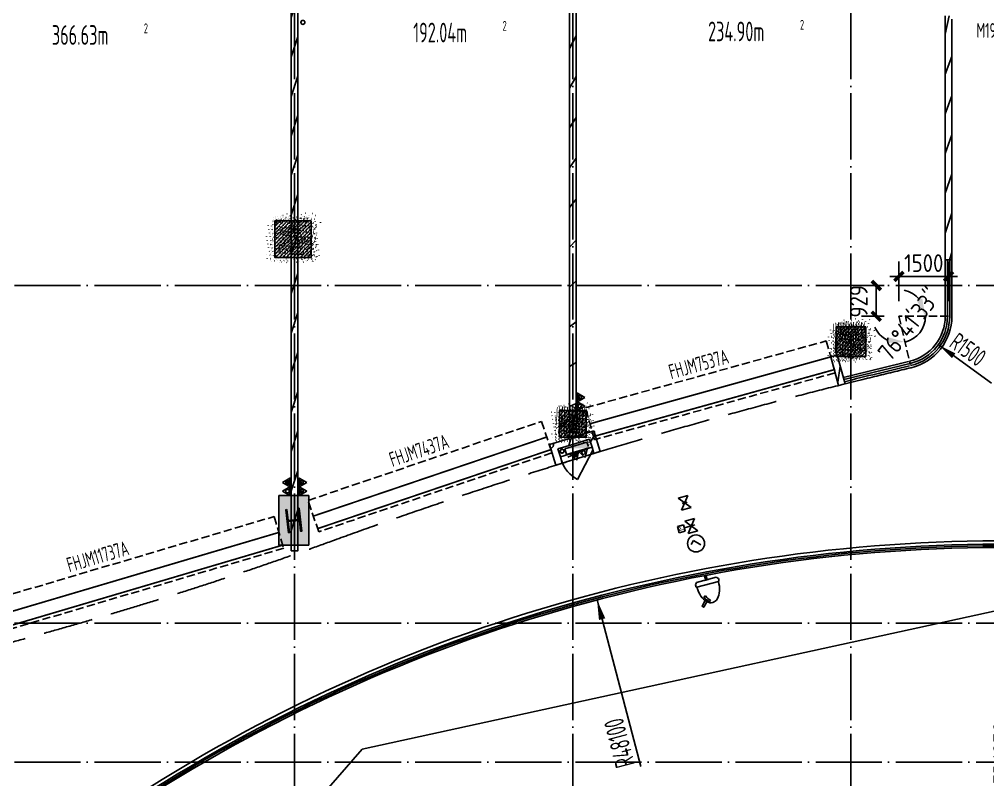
# Model space of a CAD drawing. Header units: inches. Extents: x 0 to 1813292486, y 0 to 3473589894.
# Drawn here: x 600651073 to 600680315, y 3473256286 to 3473279259 of the extents above; entities that cross this region are included whole.
import ezdxf
from ezdxf.enums import TextEntityAlignment as Align

# ---------------------------------------------------------------- set-up
doc = ezdxf.new("R2010")
doc.units = ezdxf.units.IN
doc.header["$LTSCALE"] = 1000
doc.header["$MEASUREMENT"] = 0
for name, pattern in [('AX-MALL-DIM-P02$0$DASH', [0.35, 0.25, -0.1]), ('AX-MALL-GIRD-200$0$DOTE', [2.4200000000000004, 2, -0.2, 0.02, -0.2]), ('AX-MALL-WALL-P02-QT$0$Ax-Dxs-Wall-P01-150$0$DASH', [0.35, 0.25, -0.1]), ('AX-MALL-WALL-P02-QT$0$DASH', [0.35, 0.25, -0.1])]:
    doc.linetypes.add(name, pattern=pattern)
for name, color, linetype in [('A-Anno-Note', 241, 'Continuous'), ('AX-MALL-DIM-P02$0$A-Anno-Dims', 3, 'Continuous'), ('AX-MALL-DIM-P02$0$A-Detl-Patt', 8, 'Continuous'), ('AX-MALL-DIM-P02$0$A-Detl-Thin', 131, 'Continuous'), ('AX-MALL-GIRD-200$0$A-Grid', 222, 'AX-MALL-GIRD-200$0$DOTE'), ('AX-MALL-P02-200$0$A-Anno-Note', 241, 'Continuous'), ('AX-MALL-WALL-P02$0$A-Anno-Note', 241, 'Continuous'), ('AX-MALL-WALL-P02-QT$0$A-Curt', 151, 'Continuous'), ('AX-MALL-WALL-P02-QT$0$A-Detl-Fine', 152, 'Continuous'), ('AX-MALL-WALL-P02-QT$0$A-Detl-Thin', 131, 'Continuous'), ('AX-MALL-WALL-P02-QT$0$A-Hdrl', 31, 'Continuous'), ('AX-MALL-WALL-P02-QT$0$A-Wall', 2, 'Continuous'), ('AX-MALL-WALL-P02-QT$0$A-Wall-Patt', 13, 'Continuous'), ('AX-MALL-WALL-P02-QT$0$A-Wind', 4, 'Continuous'), ('AX-MALL-WORD-P02$0$A-Spac-Iden', 231, 'Continuous'), ('AX-MALL-WORD-P02$0$A-Wind-Iden', 11, 'Continuous'), ('AX-MALL-ZTKD-P02$0$A-Anno-Dims', 3, 'Continuous'), ('AX-MALL-ZTKD-P02$0$A-Anno-Note', 241, 'Continuous'), ('AX-MALL-ZTKD-P02$0$A-Detl-Patt', 8, 'Continuous'), ('AX-MALL-ZTKD-P02$0$A-Detl-Thin', 131, 'Continuous'), ('PX-MALL-P02-LG$0$$8$P-Pipe-Risr', 7, 'Continuous'), ('PX-MALL-P02-LG$0$$8$P-Pipe-Risr-Arch', 6, 'Continuous'), ('PX-MALL-P02-LG$0$$8$P-Pipe-Risr-W100', 6, 'Continuous'), ('PX-MALL-P02-LG$0$P-Airr-Pipe', 140, 'Continuous'), ('PX-MALL-P02-LG$0$P-Dims', 2, 'Continuous'), ('PX-MALL-P02-LG$0$P-Exsh', 31, 'Continuous'), ('PX-MALL-P02-LG$0$P-Hydt-Boxx', 221, 'Continuous'), ('PX-MALL-P02-LG$0$P-Hydt-Pipe', 221, 'Continuous'), ('PX-MALL-P02-LG$0$P-Pipe-Risr', 7, 'Continuous'), ('PX-MALL-P02-LG$0$P-Pipe-Risr-Arch', 6, 'Continuous'), ('PX-MALL-P02-LG$0$P-Pipe-Risr-W100', 6, 'Continuous'), ('PX-MALL-P02-LG$0$P-Pipe-Risr-W50', 6, 'Continuous'), ('PX-MALL-P02-LG$0$P-Sprl-Anno', 150, 'Continuous'), ('PX-MALL-P02-LG$0$P-WatS', 3, 'Continuous'), ('PX-MALL-P02-LG$0$PX-42#-XHS-P02$0$AUDIT_I_211020105937-10', 61, 'Continuous'), ('PX-MALL-P02-LG$0$PX-42#-XHS-P02$0$AUDIT_I_211020105937-8', 51, 'Continuous'), ('PX-MALL-P02-LG$0$PX-42#-XHS-P02$0$AUDIT_I_211020105937-9', 61, 'Continuous'), ('SX-MALL-WALL-R-2F~3F$0$S-COLU-LSZ', 30, 'Continuous'), ('SX-MALL-WALL-R-2F~3F$0$S-PATT-BMCO', 7, 'Continuous'), ('SX-MALL-WALL-R-2F~3F$0$S-STEL', 111, 'Continuous'), ('SX-MALL-WALL-R-BZ$0$S-COLU', 30, 'Continuous'), ('SX-MALL-WALL-R-BZ$0$S-PATT-WALL', 83, 'Continuous')]:
    doc.layers.add(name, color=color, linetype=linetype)
doc.styles.add('AX-MALL-DIM-P02$0$_TCH_DIM', font='gbenor.shx')
doc.styles.add('AX-MALL-DIM-P02$0$_TCH_DIM_T3', font='gbenor.shx')
doc.styles.add('AX-MALL-WORD-P02$0$_TCH_SPACE', font='gbenor.shx', dxfattribs={"bigfont": 'gbcbig.shx'})
doc.styles.add('AX-MALL-WORD-P02$0$_TCH_WINDOW', font='gbenor.shx', dxfattribs={"bigfont": 'gbcbig.shx'})
doc.styles.add('AX-MALL-ZTKD-P02$0$_TCH_DIM', font='gbenor.shx')
doc.styles.add('AX-MALL-ZTKD-P02$0$_TCH_DIM_T3', font='gbenor.shx')
doc.styles.add('PX-MALL-P02-LG$0$$8$jzfz', font='gbenor.shx', dxfattribs={"bigfont": 'gbcbig.shx'})
doc.styles.add('PX-MALL-P02-LG$0$jzfz', font='gbenor.shx', dxfattribs={"bigfont": 'gbcbig.shx'})
doc.styles.add('PX-MALL-P02-LG$0$PX-42#-XHS-P02$0$STANDARD', font='gbenor.shx', dxfattribs={"bigfont": 'gbcbig.shx'})
doc.dimstyles.new('AX-MALL-DIM-P02$0$_TCH_ARCH&&180', dxfattribs={"dimtxt": 535.5, "dimasz": 270, "dimexe": 450, "dimexo": 450, "dimgap": 137.25, "dimtad": 1, "dimdec": 0, "dimzin": 0, "dimdsep": 46, "dimtxsty": 'AX-MALL-DIM-P02$0$_TCH_DIM_T3', "dimblk": 'AX-MALL-DIM-P02$0$_ArchTick', "dimcen": 0.09, "dimclrt": 7, "dimazin": 2, "dimtfac": 1, "dimtdec": 0, "dimtix": 1, "dimtmove": 2, "dimatfit": 3, "dimfxl": 500, "dimtolj": 1, "dimtzin": 0, "dimarcsym": 0})
doc.dimstyles.new('AX-MALL-DIM-P02$0$_TCH_ARROW&&180', dxfattribs={"dimtxt": 535.5, "dimasz": 540, "dimexe": 450, "dimexo": 450, "dimgap": 137.25, "dimtad": 1, "dimdec": 0, "dimzin": 0, "dimdsep": 46, "dimtxsty": 'AX-MALL-DIM-P02$0$_TCH_DIM_T3', "dimcen": 0.09, "dimclrt": 7, "dimaunit": 1, "dimadec": 3, "dimazin": 2, "dimtfac": 1, "dimtdec": 0, "dimtix": 1, "dimtmove": 2, "dimatfit": 3, "dimfxl": 500, "dimtolj": 1, "dimtzin": 0, "dimarcsym": 0})
doc.dimstyles.new('AX-MALL-ZTKD-P02$0$_TCH_ARCH&&180', dxfattribs={"dimtxt": 535.5, "dimasz": 270, "dimexe": 450, "dimexo": 450, "dimgap": 137.25, "dimtad": 1, "dimdec": 0, "dimzin": 0, "dimdsep": 46, "dimtxsty": 'AX-MALL-ZTKD-P02$0$_TCH_DIM_T3', "dimblk": 'AX-MALL-ZTKD-P02$0$_ArchTick', "dimcen": 0.09, "dimclrt": 7, "dimazin": 2, "dimtfac": 1, "dimtdec": 0, "dimtix": 1, "dimtmove": 2, "dimatfit": 3, "dimfxl": 500, "dimtolj": 1, "dimtzin": 0, "dimarcsym": 0})
pattern_1 = [(24.56816130816271, (600578611.2237192, 3473080110.365553), (-31.18316059493327, 68.21004687955141), []), (29.56816130816269, (600578611.2237192, 3473080110.365553), (97.53445421719282, -46.37920051396389), [11.25, -123.75]), (334.5681613081628, (600578611.2237192, 3473080110.365553), (19.88439777927527, 112.9961142827297), [9, -99]), (80.01956130816268, (600578619.3515904, 3473080106.50062), (117.4189029658641, 66.61682168402376), [9.5610285, -105.1713168]), (25.75236130816271, (600578621.6965042, 3473080138.478197), (141.3476152528434, -79.15081592627133), [16.875, -185.625]), (76.20376130816268, (600578633.4754679, 3473080131.882288), (182.3878362876093, 87.98253897351975), [14.3415432, -157.75695]), (330.7523613081627, (600578621.6965042, 3473080138.478197), (182.3877676281842, 87.98268140648725), [13.49999999999997, -148.4999999999995]), (0.5681613081627113, (600578633.1346302, 3473080126.213644), (62.82047319493842, -87.84980448085341), [11.24999999999997, -123.7499999999997]), (305.5681613081627, (600578633.1346302, 3473080126.213644), (72.17288941707483, 89.18848104565322), [8.999999999999966, -98.99999999999973]), (51.01956130816269, (600578638.3696649, 3473080118.892823), (134.9933625472827, 1.338571315216136), [9.561028499999967, -105.1713167999997]), (17.06816130816274, (600578611.2237192, 3473080110.365553), (19.14085715648196, 46.15589493569758), [0.75, -97.8, 0.75, -100.5, 0.75, -99.375]), (347.0681613081627, (600578611.2237192, 3473080110.365553), (57.63084700165395, 41.66442755963357), [0.7499999999999979, -57.29999999999986, 0.7499999999999979, -95.54999999999973, 0.7499999999999979, -37.87499999999986]), (307.0681613081626, (600578579.8781208, 3473080122.042708), (73.85474000760384, -31.12342332406966), [0.75, -37.5, 0.75, -117, 0.75, -155.25]), (297.0681613081627, (600578565.8217986, 3473080127.2791), (87.21641676177077, -16.46683783357052), [0.75, -48.75, 0.75, -77.69999999999999, 0.75, -110.25])]
pattern_2 = [(45, (0, 359.0227), (-353.55353201463, 353.55353201463), [])]

# ---------------------------------------------------------------- blocks, each defined once
blk = doc.blocks.new('AX-MALL-WORD-P02')
at = {"layer": 'AX-MALL-WORD-P02$0$A-Spac-Iden', "style": 'AX-MALL-WORD-P02$0$_TCH_SPACE', "width": 0.7}
for s, height, rotation, p in [('366.63m', 595, 339.5681613092246, (600473957.1516538, 3473108928.70833)), ('2', 297.5, 339.5681613092246, (600476681.3155657, 3473108287.374752)), ('192.04m', 595, 339.5681613092246, (600484208.4996033, 3473105188.515424)), ('2', 297.5, 339.5681613092246, (600486858.3211889, 3473104574.876544)), ('234.90m', 595, 339.5681613093329, (600492563.8560042, 3473102110.468066)), ('2', 297.5, 339.5681613093329, (600495288.0199162, 3473101469.134488))]:
    blk.add_text(s, height=height, rotation=rotation, dxfattribs=at).set_placement(p)
at = {"layer": 'AX-MALL-WORD-P02$0$A-Wind-Iden', "style": 'AX-MALL-WORD-P02$0$_TCH_WINDOW', "width": 0.7}
for s, rotation, p in [('M1923A', 339.5681612436399, (600500198.6557975, 3473099379.034021)), ('FHJM11737A', 356.0524940660903, (600468888.9859537, 3473093802.107877)), ('FHJM7437A', 358.2929080441266, (600479142.7934662, 3473093379.853676)), ('FHJM7537A', 355.0993156417759, (600487958.6264551, 3473092924.853156))]:
    blk.add_text(s, height=446.25, rotation=rotation, dxfattribs=at).set_placement(p)
blk = doc.blocks.new('AX-MALL-GIRD-200')
at = {"layer": 'AX-MALL-GIRD-200$0$A-Grid'}
for p, q in [((600239047.6805397, 3473188679.873316), (600596943.6846381, 3473055353.110034)), ((600235486.9336561, 3473179121.574219), (600593382.9377552, 3473045794.810937)), ((600234020.7437632, 3473175185.804002), (600591916.7478616, 3473041859.04072)), ((600450894.6051974, 3473026022.376194), (600489624.1441464, 3473129986.103275)), ((600458766.1456304, 3473023089.996408), (600497495.6845796, 3473127053.723489)), ((600466637.686063, 3473020157.616622), (600505367.2250125, 3473124121.343704))]:
    blk.add_line(p, q, dxfattribs=at)
blk = doc.blocks.new('*U88')
at = {"layer": 'AX-MALL-WALL-P02-QT$0$A-Detl-Fine', "color": 152, "linetype": 'AX-MALL-WALL-P02-QT$0$Ax-Dxs-Wall-P01-150$0$DASH'}
blk.add_lwpolyline([(-999.999999983096, 12537.67267145333), (-999.9999999776766, 4992.366239467508), (1.859814346971689e-08, 4992.366239463783), (1.317869191552745e-08, 12537.67267145706)], close=True, dxfattribs=at)
at = {"layer": 'AX-MALL-WALL-P02-QT$0$A-Detl-Thin', "linetype": 'AX-MALL-WALL-P02-QT$0$Ax-Dxs-Wall-P01-150$0$DASH', "const_width": 49.99999999999998}
for points in [[(-899.9999999814019, 4992.366239463783), (-899.9999999868213, 12537.67267144961)], [(-499.9999999776766, 4992.366239467508), (-499.999999983096, 12537.67267145333)]]:
    blk.add_lwpolyline(points, dxfattribs=at)
blk = doc.blocks.new('*U126')
at = {"layer": 'AX-MALL-WALL-P02-QT$0$A-Detl-Fine', "color": 152, "linetype": 'AX-MALL-WALL-P02-QT$0$Ax-Dxs-Wall-P01-150$0$DASH'}
blk.add_lwpolyline([(-999.9999999823509, 12737.67267114714), (-999.9999999765347, 5298.880639331742), (1.97400140677928e-08, 5298.880639328017), (1.392379544995492e-08, 12737.67267115086)], close=True, dxfattribs=at)
at = {"layer": 'AX-MALL-WALL-P02-QT$0$A-Detl-Thin', "linetype": 'AX-MALL-WALL-P02-QT$0$Ax-Dxs-Wall-P01-150$0$DASH', "const_width": 49.99999999999998}
for points in [[(-899.99999998026, 5298.880639328017), (-899.9999999860762, 12737.67267114341)], [(-499.9999999765347, 5298.880639331742), (-499.9999999823509, 12737.67267114714)]]:
    blk.add_lwpolyline(points, dxfattribs=at)
blk = doc.blocks.new('*U89')
at = {"layer": 'AX-MALL-WALL-P02-QT$0$A-Detl-Fine', "color": 152, "linetype": 'AX-MALL-WALL-P02-QT$0$Ax-Dxs-Wall-P01-150$0$DASH'}
blk.add_lwpolyline([(-999.9999999692697, 16249.18230409234), (-999.9999999794891, 4505.839607427128), (1.678563421592116e-08, 4505.839607423402), (2.700505774555495e-08, 16249.18230409606)], close=True, dxfattribs=at)
at = {"layer": 'AX-MALL-WALL-P02-QT$0$A-Detl-Thin', "linetype": 'AX-MALL-WALL-P02-QT$0$Ax-Dxs-Wall-P01-150$0$DASH', "const_width": 49.99999999999998}
for points in [[(-899.9999999832144, 4505.839607423402), (-899.9999999729949, 16249.18230408861)], [(-499.9999999794891, 4505.839607427128), (-499.9999999692697, 16249.18230409234)]]:
    blk.add_lwpolyline(points, dxfattribs=at)
blk = doc.blocks.new('SX-MALL-WALL-R-BZ')
at = {"layer": 'SX-MALL-WALL-R-BZ$0$S-PATT-WALL'}
h = blk.add_hatch(dxfattribs=at)
h.set_pattern_fill('钢筋混凝土', color=256, scale=15, pattern_type=2)
h.set_pattern_definition(pattern_1)
h.paths.add_polyline_path([(600479437.2540529, 3473101208.617589), (600478406.4570904, 3473101592.619704), (600478022.4549755, 3473100561.822742), (600479053.2519381, 3473100177.820627)])
h = blk.add_hatch(dxfattribs=at)
h.set_pattern_fill('钢筋混凝土', color=256, scale=15, pattern_type=2)
h.set_pattern_definition(pattern_1)
h.paths.add_polyline_path([(600484935.1097784, 3473092190.888864), (600485214.384044, 3473092940.559381), (600484464.7135267, 3473093219.833647), (600484185.4392611, 3473092470.16313)])
h = blk.add_hatch(dxfattribs=at)
h.set_pattern_fill('钢筋混凝土', color=256, scale=15, pattern_type=2)
h.set_pattern_definition(pattern_1)
h.paths.add_polyline_path([(600493702.1998935, 3473091519.251256), (600494016.383442, 3473092362.630589), (600493173.00411, 3473092676.814137), (600492858.8205614, 3473091833.434805)])
at = {"layer": 'SX-MALL-WALL-R-BZ$0$S-COLU'}
for points in [[(600479437.2540529, 3473101208.617589), (600478406.4570904, 3473101592.619704), (600478022.4549755, 3473100561.822742), (600479053.2519381, 3473100177.820627)], [(600493702.1998935, 3473091519.251256), (600494016.383442, 3473092362.630589), (600493173.00411, 3473092676.814137), (600492858.8205614, 3473091833.434805)]]:
    blk.add_lwpolyline(points, close=True, dxfattribs=at)
at = {"layer": 'SX-MALL-WALL-R-BZ$0$S-COLU', "linetype": 'ByBlock'}
blk.add_lwpolyline([(600484935.1097784, 3473092190.888864), (600485214.384044, 3473092940.559381), (600484464.7135267, 3473093219.833647), (600484185.4392611, 3473092470.16313)], close=True, dxfattribs=at)
blk = doc.blocks.new('SX-MALL-WALL-R-2F~3F')
at = {"layer": 'SX-MALL-WALL-R-2F~3F$0$S-PATT-BMCO'}
h = blk.add_hatch(color=256, dxfattribs=at)
h.dxf.hatch_style = 1
h.paths.add_polyline_path([(600475945.8626825, 3473092051.335714), (600476469.5019306, 3473093456.967933), (600475626.1225988, 3473093771.151482), (600475102.4833505, 3473092365.519262)])
at = {"layer": 'SX-MALL-WALL-R-2F~3F$0$S-COLU-LSZ'}
blk.add_lwpolyline([(600475945.8626825, 3473092051.335714), (600476469.5019306, 3473093456.967933), (600475626.1225988, 3473093771.151482), (600475102.4833505, 3473092365.519262)], close=True, dxfattribs=at)
at = {"layer": 'SX-MALL-WALL-R-2F~3F$0$S-STEL'}
blk.add_lwpolyline([(600475619.0990101, 3473092936.273899), (600475538.4676944, 3473092612.152639), (600475507.4141605, 3473092619.877795), (600475676.401948, 3473093299.173848), (600475707.4554818, 3473093291.448692), (600475626.824166, 3473092967.327432), (600475952.8862715, 3473092886.213295), (600476033.5175872, 3473093210.334554), (600476064.5711211, 3473093202.609398), (600475895.5833337, 3473092523.313345), (600475864.5297999, 3473092531.038501), (600475945.1611155, 3473092855.159761)], close=True, dxfattribs=at)
blk.add_blockref('SX-MALL-WALL-R-BZ', (-1.192092895507812e-06, -9.5367431640625e-07))
blk = doc.blocks.new('SX-MALL-WALL-2F~3F')
blk.add_blockref('SX-MALL-WALL-R-2F~3F', (0, 0))
blk = doc.blocks.new('AX-MALL-WALL-P02-QT$0$$DorLib2D$00000114')
at = {"color": 0}
blk.add_line((0.4999999999999964, 3.552713678800501e-15), (-0.2071067811864751, 0.7071067811864857), dxfattribs=at)
blk.add_arc((0.5000000000013856, -1.154631945610163e-12), 1.000000000001696, 135, 180, dxfattribs=at)
blk = doc.blocks.new('AX-MALL-WALL-P02-QT')
at = {"layer": 'AX-MALL-WALL-P02-QT$0$A-Wall-Patt'}
h = blk.add_hatch(dxfattribs=at)
h.set_pattern_fill('普通砖', color=256, scale=200, style=0)
h.set_pattern_definition(pattern_2)
h.paths.add_polyline_path([(600475582.1523554, 3473092005.993514), (600484106.8102043, 3473114889.178444), (600484036.374245, 3473114986.560271), (600483919.392575, 3473114958.997011), (600475394.7347262, 3473092075.81208)])
h = blk.add_hatch(dxfattribs=at)
h.set_pattern_fill('普通砖', color=256, scale=200, style=0)
h.set_pattern_definition(pattern_2)
h.paths.add_polyline_path([(600484541.988837, 3473092253.273505), (600484660.5576894, 3473092313.264304), (600491943.4413526, 3473111863.089841), (600491873.0053941, 3473111960.471669), (600491756.0237248, 3473111932.908412), (600484451.5853522, 3473092325.22244)])
h = blk.add_hatch(dxfattribs=at)
h.set_pattern_fill('普通砖', color=256, scale=200, style=0)
h.set_pattern_definition(pattern_2)
h.paths.add_polyline_path([(600497157.9801463, 3473093347.907289), (600499699.3759468, 3473100169.908967), (600499671.8126868, 3473100286.890638), (600499546.8676003, 3473100333.436348), (600496970.5625168, 3473093417.725855)])
h = blk.add_hatch(dxfattribs=at)
h.set_pattern_fill('普通砖', color=256, scale=200, style=0)
h.set_pattern_definition(pattern_2)
h.paths.add_polyline_path([(600483789.2582145, 3473091712.05979), (600484000.3575785, 3473091900.307122), (600484014.6400977, 3473092149.898808), (600483826.3927644, 3473092360.998171)])
h = blk.add_hatch(dxfattribs=at)
h.set_pattern_fill('普通砖', color=256, scale=200, style=0)
h.set_pattern_definition(pattern_2)
h.paths.add_polyline_path([(600484541.988837, 3473092253.273505), (600484451.5853522, 3473092325.22244), (600483826.3927644, 3473092360.998171), (600484014.6400977, 3473092149.898808), (600484513.8234694, 3473092121.33377)])
h = blk.add_hatch(dxfattribs=at)
h.set_pattern_fill('普通砖', color=256, scale=200, style=0)
h.set_pattern_definition(pattern_2)
h.paths.add_polyline_path([(600485013.006841, 3473092092.768732), (600485224.106205, 3473092281.016065), (600484660.5576894, 3473092313.264304), (600484541.988837, 3473092253.273505), (600484513.8234693, 3473092121.33377)])
h = blk.add_hatch(dxfattribs=at)
h.set_pattern_fill('普通砖', color=256, scale=200, style=0)
h.set_pattern_definition(pattern_2)
h.paths.add_polyline_path([(600484998.7243216, 3473091843.177045), (600485186.971655, 3473091632.077681), (600485224.106205, 3473092281.016065), (600485013.006841, 3473092092.768732)])
h = blk.add_hatch(dxfattribs=at)
h.set_pattern_fill('普通砖', color=256, scale=200, style=0)
h.set_pattern_definition(pattern_2)
h.paths.add_polyline_path([(600483789.2582145, 3473091712.05979), (600483988.9315631, 3473091700.633774), (600484000.3575785, 3473091900.307122)])
h = blk.add_hatch(dxfattribs=at)
h.set_pattern_fill('普通砖', color=256, scale=200, style=0)
h.set_pattern_definition(pattern_2)
h.paths.add_polyline_path([(600484998.7243216, 3473091843.177045), (600484987.2983065, 3473091643.503696), (600485186.971655, 3473091632.077681)])
h = blk.add_hatch(dxfattribs=at)
h.set_pattern_fill('普通砖', color=256, scale=200, style=0)
h.set_pattern_definition(pattern_2)
h.paths.add_polyline_path([(600492706.2146195, 3473091881.774176), (600492629.7447608, 3473090989.917054), (600492828.5863334, 3473090967.847954), (600492905.4834746, 3473091864.688411)])
at = {"layer": 'AX-MALL-WALL-P02-QT$0$A-Curt'}
for p, q in [((600496377.446924, 3473091825.594646), (600496970.5625168, 3473093417.725855)), ((600496439.9194669, 3473091802.321791), (600497033.0350599, 3473093394.453)), ((600496502.3920101, 3473091779.048935), (600497095.5076032, 3473093371.180144)), ((600496564.8645532, 3473091755.77608), (600497157.9801463, 3473093347.907289))]:
    blk.add_line(p, q, dxfattribs=at)
for centre, radius, start, end in [((600495065.5235181, 3473092314.324609), 1599.999999985397, 262.8755814302726, 339.5681613501512), ((600495065.5235184, 3473092314.32461), 1533.33333296412, 262.8755814129607, 339.5681613216993), ((600495065.5235182, 3473092314.32461), 1466.666666401121, 262.8755814264217, 339.5681613194967), ((600495065.5235184, 3473092314.324609), 1399.999999820302, 262.8755814096984, 339.5681613502523), ((600475531.6442897, 3472936030.00739), 156100.3484366054, 82.88651867401649, 83.63187571390148), ((600475531.6442752, 3472936030.00739), 155900.3484381275, 82.88415533282635, 83.62999276036662), ((600475531.6443062, 3472936030.007392), 155967.0150999786, 82.88889242182239, 83.6306209577565), ((600475531.6443363, 3472936030.007384), 156033.6817704922, 82.87558305528029, 83.63124861825747)]:
    blk.add_arc(centre, radius, start, end, dxfattribs=at)
at = {"layer": 'AX-MALL-WALL-P02-QT$0$A-Detl-Thin', "linetype": 'AX-MALL-WALL-P02-QT$0$DASH', "ltscale": 6}
blk.add_lwpolyline([(600463356.7761161, 3473092775.667428, 0.02812980660279444), (600476663.9224029, 3473091926.244035, -0.02927873199361383), (600494867.0843147, 3473090726.676397)], format="xyb", dxfattribs=at)
at = {"layer": 'AX-MALL-WALL-P02-QT$0$A-Detl-Thin', "ltscale": 10}
for points in [[(600483640.1054984, 3473071736.28017, 0.2490312598135761), (600498716.3043191, 3473075138.542593, 0.5590013835328927), (600497262.0189272, 3473084222.556716, 0.1559723381246271), (600467945.4537528, 3473086665.674503, 0.6554068088406269), (600466535.0462294, 3473079093.645188, 0.09448416828799451)], [(600483687.9053957, 3473071930.548877, 0.2491125798135367), (600498585.9244432, 3473075290.203688, 0.5590013835249992), (600497185.5014732, 3473084037.772844, 0.155972338124175), (600467990.3299434, 3473086470.774202, 0.6554068088723448), (600466647.0846831, 3473079259.317711, 0.09450807964350547)]]:
    blk.add_lwpolyline(points, format="xyb", close=True, dxfattribs=at)
at = {"layer": 'AX-MALL-WALL-P02-QT$0$A-Hdrl', "ltscale": 10}
for points in [[(600483664.2077205, 3473071833.359143, 0.2490682712905649), (600498651.1143812, 3473075214.37314, 0.5590013835901357), (600497223.7602003, 3473084130.16478, 0.1559723381250733), (600467967.8918481, 3473086568.224352, 0.6554068088142292), (600466591.0654559, 3473079176.481449, 0.0944971649606368)], [(600483676.0669814, 3473071881.951107, 0.2490901816451468), (600498618.5194122, 3473075252.288414, 0.5590013835513449), (600497204.6308367, 3473084083.968812, 0.1559723381249623), (600467979.1108958, 3473086519.499277, 0.6554068088525591), (600466619.0750697, 3473079217.89958, 0.09450267173065702)]]:
    blk.add_lwpolyline(points, format="xyb", close=True, dxfattribs=at)
at = {"layer": 'AX-MALL-WALL-P02-QT$0$A-Wall'}
for p, q in [((600475394.7347262, 3473092075.81208), (600483919.392575, 3473114958.997011)), ((600475582.1523554, 3473092005.993514), (600484106.8102043, 3473114889.178444)), ((600484451.5853522, 3473092325.22244), (600491756.0237248, 3473111932.908412)), ((600484660.5576894, 3473092313.264304), (600491943.4413526, 3473111863.089841)), ((600496970.5625168, 3473093417.725855), (600499546.8676003, 3473100333.436348)), ((600497157.9801463, 3473093347.907289), (600499699.3759468, 3473100169.908967)), ((600496970.5625168, 3473093417.725855), (600497157.9801463, 3473093347.907289)), ((600483789.2582145, 3473091712.05979), (600483826.3927644, 3473092360.998171)), ((600484451.5853522, 3473092325.22244), (600483826.3927644, 3473092360.998171)), ((600475394.7347262, 3473092075.81208), (600475582.1523554, 3473092005.993514)), ((600484000.3575785, 3473091900.307122), (600484014.6400977, 3473092149.898808)), ((600484513.8234694, 3473092121.33377), (600484014.6400977, 3473092149.898808)), ((600485013.006841, 3473092092.768732), (600484513.8234693, 3473092121.33377)), ((600485224.106205, 3473092281.016065), (600484660.5576894, 3473092313.264304)), ((600484998.7243216, 3473091843.177045), (600485013.006841, 3473092092.768732)), ((600485186.971655, 3473091632.077681), (600485224.106205, 3473092281.016065)), ((600483988.9315631, 3473091700.633774), (600484000.3575785, 3473091900.307122)), ((600484998.7243216, 3473091843.177045), (600484987.2983065, 3473091643.503696)), ((600492706.2146195, 3473091881.774176), (600492629.7447608, 3473090989.917054)), ((600492905.4834746, 3473091864.688411), (600492706.2146195, 3473091881.774176)), ((600492905.4834746, 3473091864.688411), (600492828.5863334, 3473090967.847954)), ((600483789.2582145, 3473091712.05979), (600483988.9315631, 3473091700.633774)), ((600484987.2983065, 3473091643.503696), (600485186.971655, 3473091632.077681)), ((600492828.5863334, 3473090967.847954), (600492629.7447608, 3473090989.917054))]:
    blk.add_line(p, q, dxfattribs=at)
at = {"layer": 'AX-MALL-WALL-P02-QT$0$A-Wind'}
for p, q in [((600484998.7243218, 3473091843.177045), (600484000.3575785, 3473091900.307123)), ((600484987.2983065, 3473091643.503697), (600483988.9315631, 3473091700.633774))]:
    blk.add_line(p, q, dxfattribs=at)
at = {"layer": 'AX-MALL-WALL-P02-QT$0$A-Detl-Thin'}
blk.add_blockref('SX-MALL-WALL-2F~3F', (0, 0), dxfattribs=at)
at = {"layer": 'AX-MALL-WALL-P02-QT$0$A-Detl-Thin', "color": 5, "xscale": -1}
for name, p, rotation in [('*U89', (600459064.3822687, 3473094346.063674), 266.0524941196857), ('*U126', (600471104.7336801, 3473093485.255908), 268.2929080180304), ('*U88', (600480257.0906336, 3473093451.024953), 265.0993155966697)]:
    blk.add_blockref(name, p, dxfattribs=dict(at, rotation=rotation))
at = {"layer": 'AX-MALL-WALL-P02-QT$0$A-Wind'}
blk.add_blockref('AX-MALL-GIRD-200', (0, 0), dxfattribs=at)
at = {"layer": 'AX-MALL-WALL-P02-QT$0$A-Wind', "xscale": -1000, "yscale": 1000, "zscale": 200, "rotation": 176.7249044702583}
blk.add_blockref('AX-MALL-WALL-P02-QT$0$$DorLib2D$00000114', (600484493.8279425, 3473091771.90541), dxfattribs=at)
blk = doc.blocks.new('AX-MALL-WALL-P02')
at = {"layer": 'AX-MALL-WALL-P02$0$A-Anno-Note'}
blk.add_blockref('AX-MALL-WORD-P02', (0, 0), dxfattribs=at)
blk.add_blockref('AX-MALL-WALL-P02-QT', (0, 0), dxfattribs=at)
blk = doc.blocks.new('PX-MALL-P02-LG$0$XHS1')
at = {"layer": 'PX-MALL-P02-LG$0$P-Hydt-Boxx', "ltscale": 0.7}
for p, q in [((350.0030006170273, 240), (-332.898939371109, 327.2950124740601)), ((350.0030006170273, 240), (-349.9969996213913, 240)), ((-349.9969997406006, 239.9999995231628), (-349.9969996213913, 60)), ((350.0030006170273, 60), (-349.996999502182, 60)), ((350.0030003786087, 200), (350.003000497818, 60))]:
    blk.add_line(p, q, dxfattribs=at)
blk.add_solid([(350.0030006170273, 240), (350.0030002593994, 60.00000047683716), (-349.9969996213913, 60)], dxfattribs=at)
blk = doc.blocks.new('PX-MALL-P02-LG$0$MHQ')
at = {"layer": 'PX-MALL-P02-LG$0$P-Exsh', "ltscale": 0.7}
h = blk.add_hatch(dxfattribs=at)
h.set_pattern_fill('ANSI31', color=256, scale=25, style=0)
h.set_pattern_definition([(45, (-160019.2306599375, -42228.3236173685), (-28.0633003783411, 28.0633003783411), [])])
h.paths.add_polyline_path([(-75.0000000015425, 185.1731819980414), (75, 185.1731819980414), (75, 35.17318199802685), (-75.0000000015425, 35.17318199802685)])
for points in [[(0, 346.4101615137042), (-200, -1.455191522836685e-11), (200, -1.455191522836685e-11)], [(0, 346.4101615137042), (-200, -1.455191522836685e-11), (200, -1.455191522836685e-11)], [(0, 346.4101615137042), (-200, -1.455191522836685e-11), (200, -1.455191522836685e-11)], [(-75.0000000015425, 185.1731819980414), (75, 185.1731819980414), (75, 35.17318199802685), (-75.0000000015425, 35.17318199802685)]]:
    blk.add_lwpolyline(points, close=True, dxfattribs=at)
blk = doc.blocks.new('PX-MALL-P02-LG$0$20200929200250')
at = {"layer": 'PX-MALL-P02-LG$0$P-Exsh', "ltscale": 0.7, "xscale": 0.6600000001490116, "yscale": 0.6600000001490116, "zscale": 0.6600000001490116}
for p in [(-132.0000001192093, 40), (131.9999997615814, 40)]:
    blk.add_blockref('PX-MALL-P02-LG$0$MHQ', p, dxfattribs=at)
blk = doc.blocks.new('PX-MALL-P02-LG$0$20211220143732')
at = {"layer": 'PX-MALL-P02-LG$0$P-Exsh'}
blk.add_blockref('PX-MALL-P02-LG$0$20200929200250', (-374.9999999407155, 219.6219584928522), dxfattribs=at)
at = {"layer": 'PX-MALL-P02-LG$0$P-Hydt-Boxx', "ltscale": 0.7, "xscale": -1}
blk.add_blockref('PX-MALL-P02-LG$0$XHS1', (-349.9969999989844, 0), dxfattribs=at)
blk = doc.blocks.new('PX-MALL-P02-LG$0$P-Risr')
at = {"layer": 'PX-MALL-P02-LG$0$P-Pipe-Risr-W50'}
h = blk.add_hatch(color=0, dxfattribs=at)
edge = h.paths.add_edge_path()
edge.add_ellipse((0, 0), major_axis=(47.05795628796547, 47.05795628796547), ratio=0.9999999999999695, start_angle=225.0000000000009, end_angle=405.0000000000009, ccw=False)
edge.add_ellipse((0, 0), major_axis=(47.05795628796764, 47.05795628796764), ratio=0.9999999999998785, start_angle=133.9675974886221, end_angle=225.0000000000035, ccw=False)
edge.add_line((-66.53919663240958, 1.199087783927098), (-54.4367953546693, 1.199087783927098))
edge.add_ellipse((0, 0), major_axis=(-38.50196423560672, 38.50196423560672), ratio=0.9999999999999859, start_angle=43.73814098242129, end_angle=134.9999999999996)
edge.add_ellipse((0, 0), major_axis=(38.50196423561096, 38.50196423561096), ratio=0.9999999999998216, start_angle=225.0000000000051, end_angle=405.0000000000051)
edge.add_ellipse((0, 0), major_axis=(38.50196423560679, 38.50196423560679), ratio=0.9999999999999831, start_angle=45.00000000000048, end_angle=133.7381409824204)
edge.add_line((-54.43679535467527, 1.199087783927098), (-66.53919663241555, 1.199087783927098))
edge.add_ellipse((0, 0), major_axis=(-47.05795628796762, 47.05795628796762), ratio=0.9999999999998742, start_angle=-45.00000000000358, end_angle=43.967597488629224, ccw=False)
at = {"layer": 'PX-MALL-P02-LG$0$P-Pipe-Risr-Arch', "ltscale": 0.7}
blk.add_circle((0, 0), 59.29000000000001, dxfattribs=at)
at = {"layer": 'PX-MALL-P02-LG$0$P-Pipe-Risr-W100', "color": 0, "const_width": 15}
blk.add_lwpolyline([(-75, 0, 1), (75, 0, 1)], format="xyb", close=True, dxfattribs=at)
at = {"layer": 'PX-MALL-P02-LG$0$P-Pipe-Risr-W50'}
blk.add_circle((0, 0), 54.45000000000001, dxfattribs=at)
at = {"layer": 'PX-MALL-P02-LG$0$P-Pipe-Risr', "style": 'PX-MALL-P02-LG$0$jzfz', "width": 0.6, "flags": 1}
for tag, p in [('SYS-MARK', (0.3310501334344735, -45.65933377496549)), ('RANGE', (0.3337570973526454, -45.67887874227017))]:
    blk.add_attdef(tag, text='', height=0.015625, dxfattribs=at).set_placement(p, align=Align.MIDDLE)
blk = doc.blocks.new('PX-MALL-P02-LG$0$$8$P-Risr')
at = {"layer": 'PX-MALL-P02-LG$0$$8$P-Pipe-Risr-Arch', "ltscale": 0.7}
blk.add_circle((0, 0), 59.29000000000001, dxfattribs=at)
at = {"layer": 'PX-MALL-P02-LG$0$$8$P-Pipe-Risr-W100', "color": 0, "const_width": 15}
blk.add_lwpolyline([(-75, 0, 1), (75, 0, 1)], format="xyb", close=True, dxfattribs=at)
at = {"layer": 'PX-MALL-P02-LG$0$$8$P-Pipe-Risr', "style": 'PX-MALL-P02-LG$0$$8$jzfz', "width": 0.6, "flags": 1}
for tag, p in [('SYS-MARK', (0.3310501334344735, -45.65933377496549)), ('RANGE', (0.3337570973526454, -45.67887874227017))]:
    blk.add_attdef(tag, text='', height=0.015625, dxfattribs=at).set_placement(p, align=Align.MIDDLE)
blk = doc.blocks.new('PX-MALL-P02-LG$0$gb-slzsq')
at = {"linetype": 'Continuous'}
for p, q in [((-25.92897034189082, 103.3586355632433), (-25.91524431816651, -79.67964445479447)), ((-25.91524431816651, -79.67964445479447), (67.79176270062453, -79.67261737497756))]:
    blk.add_line(p, q, dxfattribs=at)
blk.add_circle((0, 0), 180, dxfattribs=at)
blk = doc.blocks.new('PX-MALL-P02-LG$0$PX-42#-XHS-P02$0$2016_0325_094608', base_point=(139682.9244878412, 19232.61231090609))
for p, q in [((139528.7048605524, 19162.85980018562), (139502.8460511512, 19135.02083204316)), ((139837.1441151299, 19162.85980018562), (139528.7048605524, 19162.85980018562)), ((139710.7960977869, 19162.85980018562), (139655.0528778955, 19162.85980018562)), ((139837.1441151299, 19162.85980018562), (139863.0029245311, 19135.02083204316)), ((139502.8460511512, 19135.02083204316), (139502.8460511512, 19120.41137674101)), ((139502.8460511512, 19105.8019214339), (139502.8460511512, 19120.41137674101)), ((139514.6377262915, 19093.10728946515), (139502.8460511512, 19105.8019214339)), ((139851.2112493908, 19093.10728946515), (139514.6377262915, 19093.10728946515)), ((139851.2112493908, 19093.10728946515), (139863.0029245311, 19105.8019214339)), ((139863.0029245311, 19120.41137674101), (139863.0029245311, 19135.02083204316)), ((139863.0029245311, 19120.41137674101), (139863.0029245311, 19105.8019214339)), ((139605.9352023136, 18934.2042904389), (139573.5309455431, 18925.24748849307)), ((139658.2686274721, 18853.92895230689), (139646.7875628248, 18832.97285908529))]:
    blk.add_line(p, q)
at = {"const_width": 49.9999999992724}
blk.add_lwpolyline([(139682.9244878412, 19232.61231090609), (139682.9244878412, 19162.85980018562)], dxfattribs=at)
blk.add_lwpolyline([(139581.1952907478, 18866.18739282112), (139511.6037621941, 18796.59586426737), (139532.9866250498, 18775.21300141666), (139601.5443191163, 18843.77069548321)])
at = {"extrusion": (0, 0, -1)}
for centre, major_axis, ratio, start_param, end_param in [((139682.9244878412, 19093.10728946515), (0, -284.8584475116485), 0.5907732876506234, 4.712388980384689, 7.853981633974483), ((139682.6139121771, 19042.73310589554), (-1.375362e-10, 218.2897536174876), 0.5929162394786573, 3.422061525366094, 4.144077763213266), ((139687.9065433711, 19043.69471512994), (-9.232918e-10, 199.057334326444), 0.4930909674366721, 3.448335516240956, 4.129971261592515)]:
    blk.add_ellipse(centre, major_axis=major_axis, ratio=ratio, start_param=start_param, end_param=end_param, dxfattribs=at)
blk = doc.blocks.new('PX-MALL-P02-LG$0$PX-42#-XHS-P02$0$A$C06D953D7')
at = {"layer": 'PX-MALL-P02-LG$0$PX-42#-XHS-P02$0$AUDIT_I_211020105937-10', "ltscale": 0.7}
for p, q in [((80.0000000745058, 326.3751539746736), (-80.0000000745058, 326.3751539746736)), ((-80.0000000745058, 176.6276929680462), (-80.0000000745058, 326.3751539746736)), ((80.0000000745058, 176.6276929680462), (80.0000000745058, 326.3751539746736)), ((-152.000000141561, -120.0000001117587), (-152.000000141561, 120.0000001117587)), ((152.000000141561, 120.0000001117587), (-152.000000141561, -120.0000001117587)), ((-152.000000141561, 120.0000001117587), (152.000000141561, -120.0000001117587)), ((80.0000000745058, 176.6276929680462), (-80.0000000745058, 176.6276929680462)), ((0, 0), (0, 176.6276929680462)), ((0, -90.01162884570658), (0, 90.01162884572113)), ((152.000000141561, -120.0000001117587), (152.000000141561, 120.0000001117587))]:
    blk.add_line(p, q, dxfattribs=at)
at = {"layer": 'PX-MALL-P02-LG$0$PX-42#-XHS-P02$0$AUDIT_I_211020105937-10', "ltscale": 0.7, "style": 'PX-MALL-P02-LG$0$PX-42#-XHS-P02$0$STANDARD'}
blk.add_text('M', height=150, dxfattribs=at).set_placement((-54.55965195278986, 189.5515071163827))
blk = doc.blocks.new('PX-MALL-P02-LG$0$gb-zf')
at = {"layer": 'PX-MALL-P02-LG$0$P-Dims', "color": 2, "linetype": 'Continuous'}
for p, q in [((125.2534654270858, 99.71408128971234), (-125.2534654270858, -99.71408128971234)), ((-125.2534654270858, 99.71408128971234), (125.2534654270858, -99.71408128971234)), ((-125.2534654270858, -99.71408128971234), (-125.2534654270858, 99.71408128971234)), ((0, -49.85704064462334), (0, 49.85704064462334)), ((125.2534654270858, -99.71408128971234), (125.2534654270858, 99.71408128971234))]:
    blk.add_line(p, q, dxfattribs=at)
blk = doc.blocks.new('PX-MALL-P02-LG')
at = {"layer": 'PX-MALL-P02-LG$0$P-Airr-Pipe', "const_width": 11}
blk.add_lwpolyline([(600484998.6646059, 3473091982.756545, -1), (600484916.2008489, 3473092013.476714, -1)], format="xyb", close=True, dxfattribs=at)
at = {"layer": 'PX-MALL-P02-LG$0$P-Airr-Pipe', "rotation": 249.5681612531986}
blk.add_blockref('PX-MALL-P02-LG$0$$8$P-Risr', (600481296.6856787, 3473106918.56721), dxfattribs=at)
at = {"layer": 'PX-MALL-P02-LG$0$P-Exsh', "xscale": -0.9999999999999999, "rotation": 69.56816134050436}
blk.add_blockref('PX-MALL-P02-LG$0$20200929200250', (600476069.6911607, 3473093887.63294), dxfattribs=at)
at = {"layer": 'PX-MALL-P02-LG$0$P-Exsh'}
for name, p, rotation in [('PX-MALL-P02-LG$0$20200929200250', (600476257.1087903, 3473093817.814374), 249.5681612564811), ('PX-MALL-P02-LG$0$20200929200250', (600485025.4182038, 3473093292.678465), 249.5681612564811), ('PX-MALL-P02-LG$0$20211220143732', (600484214.3134472, 3473092138.47279), 176.7249051651834)]:
    blk.add_blockref(name, p, dxfattribs=dict(at, rotation=rotation))
at = {"layer": 'PX-MALL-P02-LG$0$P-Hydt-Pipe', "color": 221, "xscale": -0.9999999999999619, "rotation": 266.7249045526101}
blk.add_blockref('PX-MALL-P02-LG$0$P-Risr', (600484108.763764, 3473092044.349126), dxfattribs=at)
at = {"layer": 'PX-MALL-P02-LG$0$P-Sprl-Anno', "ltscale": 0.7, "xscale": 1.428428819062105, "yscale": 1.428428819062105, "zscale": 1.428428819062105, "rotation": 220.2111663057838}
blk.add_blockref('PX-MALL-P02-LG$0$gb-slzsq', (600486926.3963147, 3473088019.586077), dxfattribs=at)
at = {"layer": 'PX-MALL-P02-LG$0$P-WatS', "xscale": -1.5, "yscale": 1.5, "zscale": 1.499999999999999, "rotation": 265.0993155850557}
blk.add_blockref('PX-MALL-P02-LG$0$gb-zf', (600487035.2824097, 3473089289.509173), dxfattribs=at)
at = {"layer": 'PX-MALL-P02-LG$0$PX-42#-XHS-P02$0$AUDIT_I_211020105937-8', "color": 3, "xscale": 1.999999999999999, "yscale": 1.999999999999999, "zscale": 1.999999999999999, "rotation": 355.1050260010266}
blk.add_blockref('PX-MALL-P02-LG$0$PX-42#-XHS-P02$0$2016_0325_094608', (600486848.6888884, 3473087016.191728), dxfattribs=at)
at = {"layer": 'PX-MALL-P02-LG$0$PX-42#-XHS-P02$0$AUDIT_I_211020105937-9', "xscale": 1.246426014960593, "yscale": 1.246426014960593, "zscale": 1.246426014960593, "rotation": 85.10502597687237}
blk.add_blockref('PX-MALL-P02-LG$0$PX-42#-XHS-P02$0$A$C06D953D7', (600486979.0204763, 3473088563.132561), dxfattribs=at)
blk = doc.blocks.new('AX-MALL-ZTKD-P02$0$_ArchTick')
at = {"color": 0, "linetype": 'ByBlock', "const_width": 0.4}
blk.add_lwpolyline([(-0.5, -0.5), (0.5, 0.5)], dxfattribs=at)
blk = doc.blocks.new('*D1859')
at = {"layer": 'AX-MALL-ZTKD-P02$0$A-Anno-Dims', "color": 0, "lineweight": -2, "transparency": 16777216}
for p, q in [((600494335.0042088, 3473078211.103576), (600493244.2941467, 3473078617.425079)), ((600493665.9838128, 3473078460.333305), (600493760.2388773, 3473078713.347105)), ((600493228.5094457, 3473077285.997979), (600493665.9838128, 3473078460.333305)), ((600493897.5298417, 3473077036.76825), (600492806.8197795, 3473077443.089754)), ((600493228.5094457, 3473077285.997979), (600493134.254381, 3473077032.984179))]:
    blk.add_line(p, q, dxfattribs=at)
at = {"layer": 'AX-MALL-ZTKD-P02$0$A-Anno-Dims', "color": 0, "lineweight": -2, "transparency": 16777216, "xscale": 270, "yscale": 270, "zscale": 270}
for p, rotation in [((600493665.9838128, 3473078460.333305), 249.5681613123119), ((600493228.5094457, 3473077285.997979), 69.56816131231186)]:
    blk.add_blockref('AX-MALL-ZTKD-P02$0$_ArchTick', p, dxfattribs=dict(at, rotation=rotation))
at = {"layer": 'AX-MALL-ZTKD-P02$0$A-Anno-Dims', "color": 7, "transparency": 16777216, "insert": (600493067.7259297, 3473078014.548239), "char_height": 535.5, "attachment_point": 5, "rotation": 69.56816131231189, "style": 'AX-MALL-ZTKD-P02$0$_TCH_DIM_T3'}
blk.add_mtext('\\A1;1253', dxfattribs=at)
blk = doc.blocks.new('*D1860')
at = {"layer": 'AX-MALL-ZTKD-P02$0$A-Anno-Dims', "color": 0, "lineweight": -2, "transparency": 16777216}
for p, q in [((600494774.3580059, 3473079390.483953), (600493683.6479439, 3473079796.805456)), ((600494105.3376099, 3473079639.713682), (600494199.5926744, 3473079892.727482)), ((600493665.9838125, 3473078460.333304), (600494105.3376099, 3473079639.713682)), ((600494335.0042084, 3473078211.103575), (600493244.2941464, 3473078617.425078)), ((600493665.9838125, 3473078460.333304), (600493571.728748, 3473078207.319504))]:
    blk.add_line(p, q, dxfattribs=at)
at = {"layer": 'AX-MALL-ZTKD-P02$0$A-Anno-Dims', "color": 0, "lineweight": -2, "transparency": 16777216, "xscale": 270, "yscale": 270, "zscale": 270}
for p, rotation in [((600494105.3376099, 3473079639.713682), 249.5681613143614), ((600493665.9838125, 3473078460.333304), 69.56816131436142)]:
    blk.add_blockref('AX-MALL-ZTKD-P02$0$_ArchTick', p, dxfattribs=dict(at, rotation=rotation))
at = {"layer": 'AX-MALL-ZTKD-P02$0$A-Anno-Dims', "color": 7, "transparency": 16777216, "insert": (600493506.1400117, 3473079191.40609), "char_height": 535.5, "attachment_point": 5, "rotation": 69.56816131436142, "style": 'AX-MALL-ZTKD-P02$0$_TCH_DIM_T3'}
blk.add_mtext('\\A1;1259', dxfattribs=at)
blk = doc.blocks.new('*D1361')
at = {"layer": 'AX-MALL-DIM-P02$0$A-Anno-Dims', "color": 0, "lineweight": -2, "transparency": 16777216}
for p, q in [((600495486.5030005, 3473092157.497398), (600495394.6932328, 3473092191.699231)), ((600495009.8065367, 3473091868.550994), (600495021.9576354, 3473091965.768017))]:
    blk.add_line(p, q, dxfattribs=at)
for start, end in [(18.9523831221784, 58.33660502025509), (184.1071371323912, 223.4913590304679), (262.8755809285447, 339.5681612241017)]:
    blk.add_arc((600495065.523519, 3473092314.324609), 801.2686772346497, start, end, dxfattribs=at)
at = {"layer": 'AX-MALL-DIM-P02$0$A-Anno-Dims', "color": 0, "transparency": 16777216}
for points in [[(600495913.3469748, 3473092573.400523), (600495733.3619761, 3473092575.724381), (600495816.3828986, 3473092034.607456)], [(600494524.8227336, 3473091843.176323), (600494443.6184273, 3473091682.534298), (600494966.1466594, 3473091519.242392)]]:
    blk.add_solid(points, dxfattribs=at)
at = {"layer": 'AX-MALL-DIM-P02$0$A-Anno-Dims', "color": 7, "transparency": 16777216, "insert": (600495270.9307685, 3473091975.448929), "char_height": 535.5, "attachment_point": 5, "rotation": 31.221871089143757, "style": 'AX-MALL-DIM-P02$0$_TCH_DIM_T3'}
blk.add_mtext('\\A1;76°41\'33"', dxfattribs=at)
blk = doc.blocks.new('AX-MALL-DIM-P02$0$_ArchTick')
at = {"color": 0, "linetype": 'ByBlock', "const_width": 0.4}
blk.add_lwpolyline([(-0.5, -0.5), (0.5, 0.5)], dxfattribs=at)
blk = doc.blocks.new('*D1362')
at = {"layer": 'AX-MALL-DIM-P02$0$A-Anno-Dims', "color": 0, "lineweight": -2, "transparency": 16777216}
for p, q in [((600494968.147963, 3473093341.989717), (600494328.6178726, 3473093580.233442)), ((600494425.9934268, 3473092552.568334), (600494750.3075387, 3473093423.141668)), ((600494643.833851, 3473092471.416383), (600494004.3037606, 3473092709.660108))]:
    blk.add_line(p, q, dxfattribs=at)
at = {"layer": 'AX-MALL-DIM-P02$0$A-Anno-Dims', "color": 0, "lineweight": -2, "transparency": 16777216, "xscale": 270, "yscale": 270, "zscale": 270}
for p, rotation in [((600494750.3075387, 3473093423.141668), 69.56816132030109), ((600494425.9934268, 3473092552.568334), 249.5681613203011)]:
    blk.add_blockref('AX-MALL-DIM-P02$0$_ArchTick', p, dxfattribs=dict(at, rotation=rotation))
at = {"layer": 'AX-MALL-DIM-P02$0$A-Anno-Dims', "color": 7, "transparency": 16777216, "insert": (600494085.7402005, 3473093160.294175), "char_height": 535.5, "attachment_point": 5, "rotation": 69.56816132030109, "style": 'AX-MALL-DIM-P02$0$_TCH_DIM_T3'}
blk.add_mtext('\\A1;929', dxfattribs=at)
blk = doc.blocks.new('*D1363')
at = {"layer": 'AX-MALL-DIM-P02$0$A-Anno-Dims', "color": 0, "lineweight": -2, "transparency": 16777216}
for p, q in [((600495222.615291, 3473092736.014276), (600495641.3933731, 3473093860.162187)), ((600495484.3015991, 3473093438.472521), (600495231.2877995, 3473093532.727585)), ((600495484.3015991, 3473093438.472521), (600496889.9338208, 3473092914.833274)), ((600496628.2475127, 3473092212.375029), (600497047.0255948, 3473093336.52294)), ((600496889.9338208, 3473092914.833274), (600497142.9476205, 3473092820.578209))]:
    blk.add_line(p, q, dxfattribs=at)
at = {"layer": 'AX-MALL-DIM-P02$0$A-Anno-Dims', "color": 0, "lineweight": -2, "transparency": 16777216, "xscale": 270, "yscale": 270, "zscale": 270}
for p, rotation in [((600495484.3015991, 3473093438.472521), 339.5681613490263), ((600496889.9338208, 3473092914.833274), 159.5681613490263)]:
    blk.add_blockref('AX-MALL-DIM-P02$0$_ArchTick', p, dxfattribs=dict(at, rotation=rotation))
at = {"layer": 'AX-MALL-DIM-P02$0$A-Anno-Dims', "color": 7, "transparency": 16777216, "insert": (600496328.5003067, 3473093556.173597), "char_height": 535.5, "attachment_point": 5, "rotation": 339.56816134902624, "style": 'AX-MALL-DIM-P02$0$_TCH_DIM_T3'}
blk.add_mtext('\\A1;1500', dxfattribs=at)
blk = doc.blocks.new('AX-MALL-ZTKD-P02')
at = {"layer": 'AX-MALL-ZTKD-P02$0$A-Anno-Dims'}
blk.add_lwpolyline([(600483016.4103551, 3473082287.867673), (600483490.0726271, 3473087064.44009), (600483529.5444831, 3473087462.487792)], dxfattribs=at)
blk.add_lwpolyline([(600483470.3366991, 3473086865.416239, 198, 0, 0), (600483529.5444831, 3473087462.487792, 0, 0, 0)], format="xyseb", dxfattribs=at)
at = {"layer": 'AX-MALL-ZTKD-P02$0$A-Detl-Patt'}
blk.add_lwpolyline([(600465532.9946641, 3473080394.484337), (600475307.1490588, 3473085709.160604), (600499411.8925722, 3473082277.509749)], dxfattribs=at)
at = {"layer": 'AX-MALL-ZTKD-P02$0$A-Detl-Thin', "ltscale": 10}
blk.add_lwpolyline([(600483687.9053961, 3473071930.548878, 0.2491125798135367), (600498585.9244436, 3473075290.203689, 0.5590013835249992), (600497185.5014735, 3473084037.772844, 0.155972338124175), (600467990.3299438, 3473086470.774202, 0.6554068088723448), (600466647.0846834, 3473079259.317712, 0.09450807964350547)], format="xyb", close=True, dxfattribs=at)
at = {"layer": 'AX-MALL-ZTKD-P02$0$A-Anno-Note'}
blk.add_blockref('AX-MALL-GIRD-200', (0, 0), dxfattribs=at)
at = {"layer": 'AX-MALL-ZTKD-P02$0$A-Anno-Dims', "color": 7, "style": 'AX-MALL-ZTKD-P02$0$_TCH_DIM', "width": 0.7}
blk.add_text('R48100', height=595, rotation=84.33685664732351, dxfattribs=at).set_placement((600482874.5226331, 3473082402.428244))
at = {"layer": 'AX-MALL-ZTKD-P02$0$A-Anno-Dims'}
for p1, p2, distance, picture, middle in [((600494756.6938747, 3473078054.011802), (600495196.0476719, 3473079233.392179), 1163.9353948304142, '*D1860', (600493506.1400117, 3473079191.40609)), ((600494319.2195076, 3473076879.676476), (600494756.6938747, 3473078054.011802), 1163.935394552244, '*D1859', (600493067.7259297, 3473078014.548239))]:
    dim = blk.add_aligned_dim(p1=p1, p2=p2, distance=distance, dimstyle='AX-MALL-ZTKD-P02$0$_TCH_ARCH&&180', dxfattribs=at)
    dim.commit()
    dim.dimension.update_dxf_attribs({"geometry": picture, "text_midpoint": middle})
blk = doc.blocks.new('AX-MALL-DIM-P02')
at = {"layer": 'AX-MALL-DIM-P02$0$A-Anno-Dims'}
blk.add_lwpolyline([(600496197.7194848, 3473090617.347209, 178.2, 0, 0), (600495898.020553, 3473091066.54711, 0, 0, 0)], format="xyseb", dxfattribs=at)
blk.add_lwpolyline([(600496979.2189103, 3473089446.006819), (600496097.8198409, 3473090767.08051), (600495898.020553, 3473091066.54711)], dxfattribs=at)
at = {"layer": 'AX-MALL-DIM-P02$0$A-Detl-Patt', "linetype": 'AX-MALL-DIM-P02$0$DASH'}
for p, q in [((600495065.5235176, 3473092314.324609), (600494879.4867423, 3473090825.904315)), ((600496471.1557386, 3473091790.685362), (600495065.5235176, 3473092314.324609))]:
    blk.add_line(p, q, dxfattribs=at)
at = {"layer": 'AX-MALL-DIM-P02$0$A-Detl-Thin'}
blk.add_blockref('AX-MALL-ZTKD-P02', (-2.384185791015625e-06, 9.5367431640625e-07), dxfattribs=at)
at = {"layer": 'AX-MALL-DIM-P02$0$A-Anno-Dims', "color": 7, "style": 'AX-MALL-DIM-P02$0$_TCH_DIM', "width": 0.7}
blk.add_text('R1500', height=535.5, rotation=303.7105785337691, dxfattribs=at).set_placement((600496141.9296932, 3473090948.265203))
at = {"layer": 'AX-MALL-DIM-P02$0$A-Anno-Dims'}
dim = blk.add_aligned_dim(p1=(600495065.5235171, 3473092314.324609), p2=(600496471.1557387, 3473091790.685362), distance=1199.6181101440668, dimstyle='AX-MALL-DIM-P02$0$_TCH_ARCH&&180', dxfattribs=at)
dim.commit()
dim.dimension.update_dxf_attribs({"geometry": '*D1363', "text_midpoint": (600496328.5003067, 3473093556.173597)})
dim = blk.add_linear_dim(base=(600494750.3075387, 3473093423.141668), p1=(600495065.5235171, 3473092314.324609), p2=(600495389.8376292, 3473093184.897943), angle=69.56816132030109, dimstyle='AX-MALL-DIM-P02$0$_TCH_ARCH&&180', dxfattribs=at)
dim.commit()
dim.dimension.update_dxf_attribs({"geometry": '*D1362', "text_midpoint": (600494085.7402005, 3473093160.294175), "dimtype": 129})
dim = blk.add_angular_dim_3p(base=(600495318.9709432, 3473091554.195741), center=(600495065.523519, 3473092314.324609), p1=(600494953.9955611, 3473091422.025368), p2=(600495908.1926665, 3473092000.405624), dimstyle='AX-MALL-DIM-P02$0$_TCH_ARROW&&180', override={"dimgap": 0}, dxfattribs=at)
dim.commit()
dim.dimension.update_dxf_attribs({"geometry": '*D1361', "text_midpoint": (600495270.9307685, 3473091975.448929), "dimtype": 133, "text_rotation": 31.22187108914376})
blk = doc.blocks.new('AX-MALL-P02-200')
at = {"layer": 'AX-MALL-P02-200$0$A-Anno-Note'}
blk.add_blockref('AX-MALL-WALL-P02', (0, 0), dxfattribs=at)
for name in ['AX-MALL-DIM-P02', 'PX-MALL-P02-LG']:
    blk.add_blockref(name, (0, 0), dxfattribs=at)

msp = doc.modelspace()

# ---------------------------------------------------------------- block references
at = {"layer": 'A-Anno-Note', "rotation": 20.43183869077545}
msp.add_blockref('AX-MALL-P02-200', (1250392458.527329, 9048125.682563305), dxfattribs=at)

doc.saveas('drawing.dxf')
